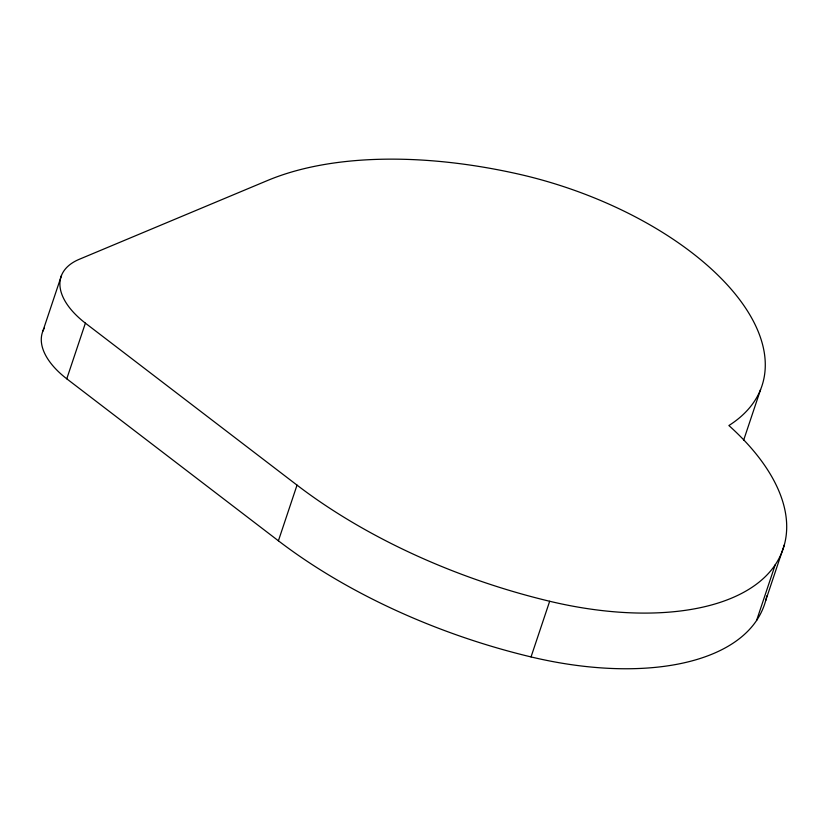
<?xml version="1.0" encoding="UTF-8"?>
<svg xmlns="http://www.w3.org/2000/svg" width="828" height="828" viewBox="0 0 828 828"><rect width="100%" height="100%" fill="white"/><g stroke="black" fill="none" stroke-linecap="round" stroke-linejoin="round"><path stroke-width="1.24" d="M42.87 331.138L61.489 275.476M66.768 378.81L85.387 323.148A87.457 44.257 18.5 0 1 79.24 259.309L267.661 180.452A352.417 178.331 18.5 0 1 517.873 173.942A249.249 126.125 18.5 0 1 733.318 291.725A249.249 126.125 18.5 0 1 728.888 425.53A258.543 130.834 18.5 0 1 775.215 564.799L756.585 620.472A247.355 125.173 18.5 0 1 531.038 656.925A376.802 190.678 18.5 0 1 278.405 540.798L66.768 378.81A87.457 44.257 18.5 0 1 44.308 328.147M278.405 540.798L297.024 485.125L85.387 323.148M531.038 656.925L549.668 601.263A247.355 125.173 18.5 0 0 775.215 564.799M743.585 440.372L760.59 389.543M765.703 600.559L784.323 544.896M766.8 595.829A258.543 130.834 18.5 0 1 756.585 620.472M549.668 601.263A376.802 190.678 18.5 0 1 297.024 485.125"/></g></svg>
